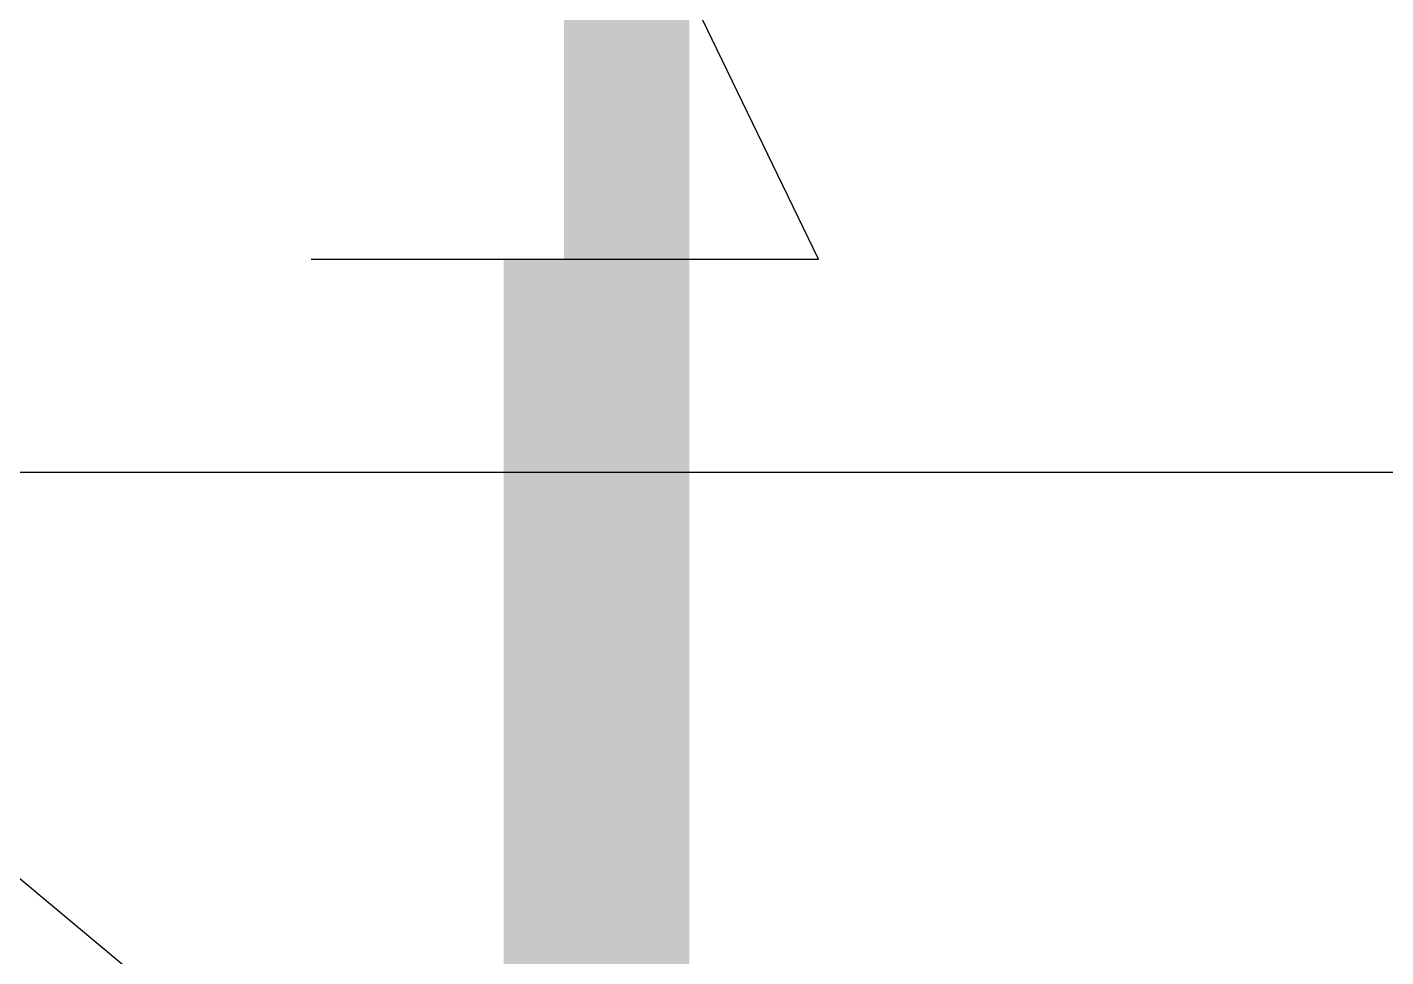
# Model space of a CAD drawing. Extents: x -22909.9 to -22897.8, y -4.7 to 4.1.
# Drawn here: x -22905.9189 to -22905.756, y 0.6064 to 0.7179 of the extents above; entities that cross this region are included whole.
import ezdxf

# ---------------------------------------------------------------- set-up
doc = ezdxf.new("R2010")
doc.units = 0
doc.header["$MEASUREMENT"] = 0
doc.linetypes.add('DASHDOT', pattern=[1, 0.5, -0.25, 0, -0.25])
for name, color, linetype in [('CALOR', 1, 'CONTINUOUS'), ('COW', 2, 'CONTINUOUS'), ('DIB-018', 6, 'CONTINUOUS')]:
    doc.layers.add(name, color=color, linetype=linetype)

msp = doc.modelspace()

# ---------------------------------------------------------------- linework, layer by layer
at = {"layer": 'CALOR', "const_width": 0.015}
msp.add_lwpolyline([(-22905.84703, 1.2108), (-22905.84703, -0.47461), (-22905.12785, -0.47461)], dxfattribs=at)
at = {"layer": 'COW'}
for p, q in [((-22905.82404, 0.69007), (-22905.84249, 0.72829)), ((-22905.88485, 0.69007), (-22905.82404, 0.69007))]:
    msp.add_line(p, q, dxfattribs=at)
at = {"layer": 'COW', "linetype": 'Continuous', "const_width": 0.015}
msp.add_lwpolyline([(-22905.85429, 0.69007), (-22905.85429, 0.58967)], dxfattribs=at)
at = {"layer": 'DIB-018', "linetype": 'DASHDOT'}
for p, q in [((-22906.51831, 1.11452), (-22905.43831, 0.21452)), ((-22905.43831, 1.11452), (-22906.51831, 0.21452))]:
    msp.add_line(p, q, dxfattribs=at)
at = {"layer": 'DIB-018'}
msp.add_line((-22909.34717, 0.66452), (-22898.03131, 0.66452), dxfattribs=at)

doc.saveas('drawing.dxf')
